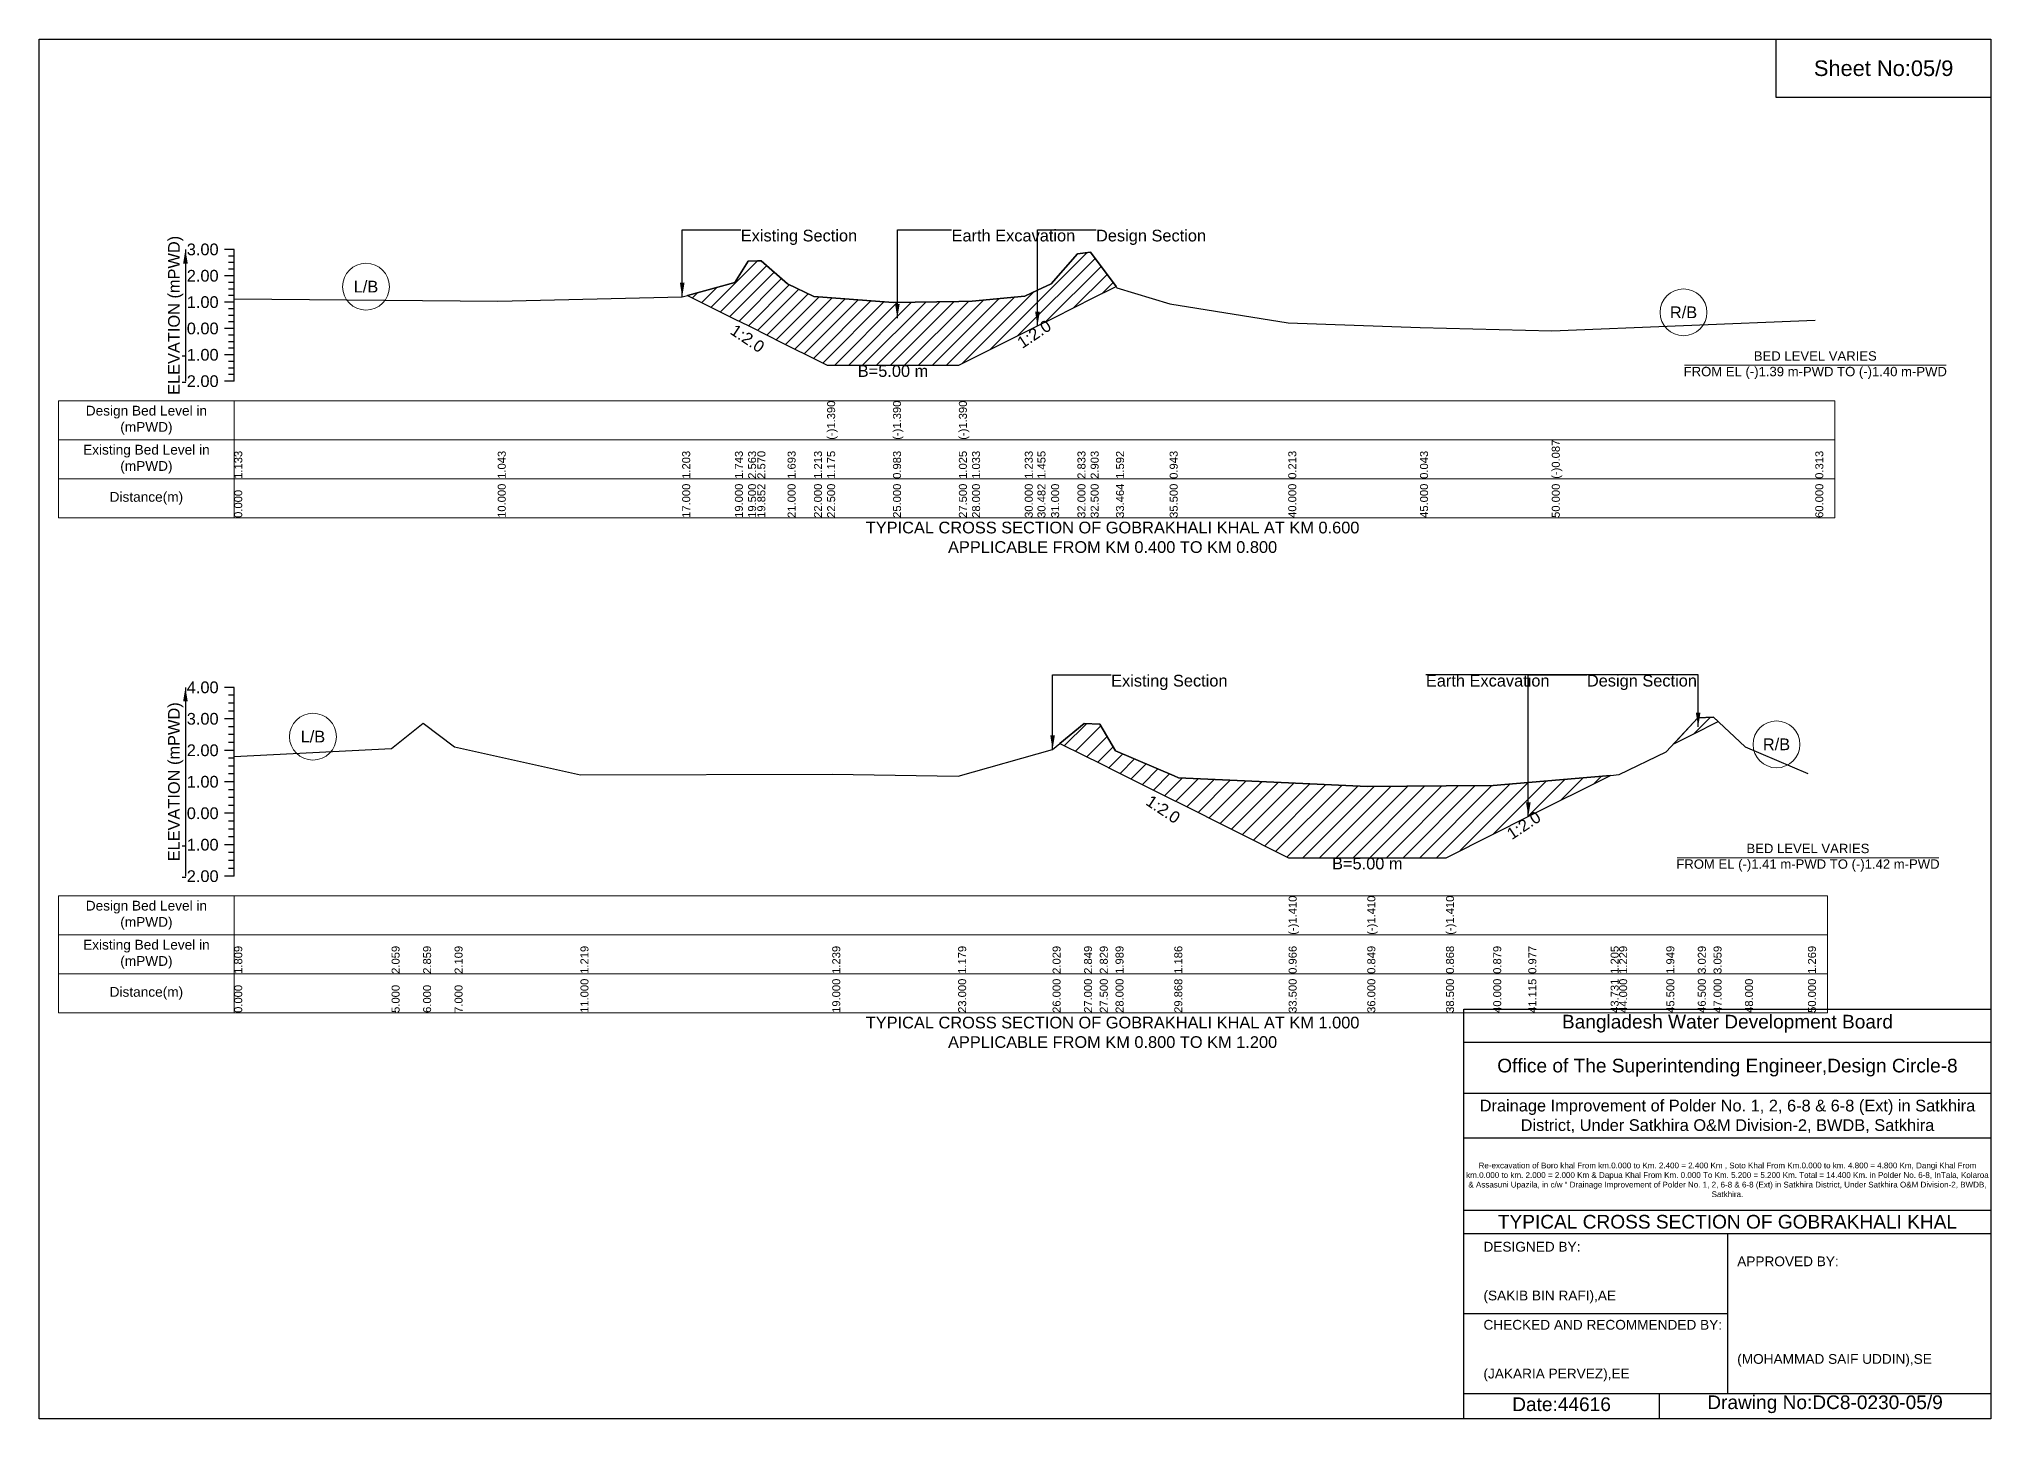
# Model space of a CAD drawing. Header units: inches. Extents: x 91000 to 278000, y -5656 to 20000.
# Drawn here: x 140000 to 148000, y 4344 to 10000 of the extents above; entities that cross this region are included whole.
import ezdxf

# ---------------------------------------------------------------- set-up
doc = ezdxf.new("R2010")
doc.units = ezdxf.units.IN
doc.header["$LTSCALE"] = 7
doc.header["$MEASUREMENT"] = 0
for name, color, linetype, lineweight in [('Cross section Data Border', 7, 'Continuous', 9), ('Cross Section Labels', 7, 'Continuous', 9), ('Existing_Bed_Level for Xsection', 7, 'Continuous', 25)]:
    doc.layers.add(name, color=color, linetype=linetype, lineweight=lineweight)
doc.styles.get("Standard").update_dxf_attribs({"font": 'arial.ttf'})
doc.dimstyles.get("Standard").update_dxf_attribs({"dimtxt": 0.18, "dimasz": 0.18, "dimexe": 0.18, "dimexo": 0.0625, "dimgap": 0.09, "dimtad": 0, "dimtih": 1, "dimtoh": 1, "dimdec": 4, "dimzin": 0, "dimdsep": 46, "dimtxsty": 'Standard', "dimcen": 0.09, "dimadec": 0, "dimazin": 0, "dimtfac": 1, "dimtdec": 4, "dimtofl": 0, "dimtmove": 0, "dimatfit": 3, "dimfxl": 1, "dimtolj": 1, "dimtzin": 0, "dimarcsym": 0})

msp = doc.modelspace()

# ---------------------------------------------------------------- hatches: boundary and pattern name
at = {"layer": 'Existing_Bed_Level for Xsection'}
h = msp.add_hatch(dxfattribs=at)
h.set_pattern_fill('ANSI31', color=256, scale=324, style=0)
h.paths.add_polyline_path([(142658, 8949.3), (142852, 8852.3), (142906, 8825.3), (142944, 8806.3), (142960, 8798.3), (143068, 8744.3), (143176, 8690.3), (143230, 8663.3), (143500, 8663.3), (143770, 8663.3), (143824, 8690.3), (144040, 8798.3), (144092.1, 8824.3), (144148, 8852.3), (144256, 8906.3), (144310, 8933.3), (144414.1, 8985.3), (144310, 9126.9), (144256, 9119.4), (144148, 8996.2), (144092.1, 8970.5), (144040, 8946.6), (143824, 8925), (143770, 8924.1), (143500, 8919.6), (143230, 8940.3), (143176, 8944.4), (143068, 8996.2), (142960, 9091.3), (142944, 9091), (142906, 9090.2), (142852, 9001.6)])
h = msp.add_hatch(dxfattribs=at)
h.set_pattern_fill('ANSI31', color=256, scale=387, style=0)
h.paths.add_polyline_path([(146700.9, 7111.8), (146798.5, 7160.6), (146863, 7192.8), (146882.5, 7202.6), (146863, 7221.1), (146798.5, 7217.2)])
h = msp.add_hatch(dxfattribs=at)
h.set_pattern_fill('ANSI31', color=256, scale=387, style=0)
h.paths.add_polyline_path([(144184.4, 7113.1), (144283, 7063.8), (144347.5, 7031.6), (144412, 6999.3), (144652.9, 6878.9), (144670, 6870.3), (145121.5, 6644.6), (145444, 6644.6), (145766.5, 6644.6), (145960, 6741.3), (146103.9, 6813.3), (146441.3, 6982), (146103.9, 6952.5), (145960, 6939.9), (145766.5, 6938.4), (145444, 6936), (145121.5, 6951.1), (144670, 6972.1), (144652.9, 6979.5), (144412, 7083.1), (144347.5, 7191.4), (144283, 7194)])

# ---------------------------------------------------------------- linework, layer by layer
for points in [[(140000, 10000), (148000, 10000), (148000, 4344), (140000, 4344)], [(147120, 10000), (148000, 10000), (148000, 9760), (147120, 9760)]]:
    msp.add_lwpolyline(points, close=True)
for points in [[(145840, 4344), (145840, 6024), (148000, 6024)], [(145840, 5888), (148000, 5888)], [(145840, 5680), (148000, 5680)], [(145840, 5496), (148000, 5496)], [(145840, 5200), (148000, 5200)], [(145840, 5104), (148000, 5104)], [(146920, 5104), (146920, 4448)], [(145840, 4776), (146920, 4776)], [(145840, 4448), (148000, 4448)], [(146640, 4448), (146640, 4344)]]:
    msp.add_lwpolyline(points)
at = {"layer": 'Cross section Data Border'}
for points in [[(140080, 8517.4), (147360, 8517.4), (147360, 8037.4), (140080, 8037.4)], [(140080, 6488.5), (147330, 6488.5), (147330, 6008.5), (140080, 6008.5)]]:
    msp.add_lwpolyline(points, close=True, dxfattribs=at)
for points in [[(140800, 8517.4), (140800, 8037.4)], [(140080, 8357.4), (147360, 8357.4)], [(140080, 8197.4), (147360, 8197.4)], [(140800, 6488.5), (140800, 6008.5)], [(140080, 6328.5), (147330, 6328.5)], [(140080, 6168.5), (147330, 6168.5)]]:
    msp.add_lwpolyline(points, dxfattribs=at)
at = {"layer": 'Cross Section Labels'}
for points in [[(146744.2, 8663.3), (147815.8, 8663.3)], [(146714.2, 6644.6), (147785.8, 6644.6)]]:
    msp.add_lwpolyline(points, dxfattribs=at)
for centre in [(141340, 8984.9), (146740, 8879.6), (141122.5, 7140.5), (147121, 7108.9)]:
    msp.add_circle(centre, 96, dxfattribs=at)
at = {"layer": 'Existing_Bed_Level for Xsection'}
for points in [[(140800, 9137.4), (140760, 9137.4)], [(140800, 8597.4), (140800, 8705.4), (140800, 8813.4), (140800, 8921.4), (140800, 9029.4), (140800, 9137.4)], [(140800, 8935.8), (141880, 8926), (142636, 8943.3), (142658, 8949.3), (142852, 9001.6), (142906, 9090.2), (142944, 9091), (142960, 9091.3), (143068, 8996.2), (143176, 8944.4), (143230, 8940.3), (143230, 8940.3), (143500, 8919.6), (143500, 8919.6), (143770, 8924.1), (143770, 8924.1), (143824, 8925), (144040, 8946.6), (144092.1, 8970.5), (144148, 8996.2), (144256, 9119.4), (144310, 9126.9), (144414.1, 8985.3), (144418, 8980), (144634, 8915.2), (145120, 8836.4), (145660, 8818), (146200, 8804), (147280, 8847.2)], [(140800, 9110.4), (140776, 9110.4)], [(140800, 9083.4), (140776, 9083.4)], [(140800, 9056.4), (140776, 9056.4)], [(140800, 9029.4), (140760, 9029.4)], [(140800, 9002.4), (140776, 9002.4)], [(140800, 8975.4), (140776, 8975.4)], [(140800, 8921.4), (140760, 8921.4)], [(140800, 8948.4), (140776, 8948.4)], [(140800, 8894.4), (140776, 8894.4)], [(140800, 8813.4), (140760, 8813.4)], [(140800, 8867.4), (140776, 8867.4)], [(140800, 8840.4), (140776, 8840.4)], [(140800, 8786.4), (140776, 8786.4)], [(140800, 8759.4), (140776, 8759.4)], [(140800, 8732.4), (140776, 8732.4)], [(140800, 8705.4), (140760, 8705.4)], [(140800, 8678.4), (140776, 8678.4)], [(140800, 8651.4), (140776, 8651.4)], [(140800, 8597.4), (140760, 8597.4)], [(140800, 8624.4), (140776, 8624.4)], [(140800, 7342.5), (140760, 7342.5)], [(140800, 7310.2), (140776, 7310.2)], [(140800, 6568.5), (140800, 6697.5), (140800, 6826.5), (140800, 6955.5), (140800, 7084.5), (140800, 7213.5), (140800, 7342.5)], [(140800, 7213.5), (140760, 7213.5)], [(140800, 7278), (140776, 7278)], [(140800, 7245.7), (140776, 7245.7)], [(140800, 7059.8), (141445, 7092.1), (141574, 7195.3), (141703, 7098.5), (142219, 6983.7), (143251, 6986.3), (143767, 6978.6), (144154, 7088.2), (144184.4, 7113.1), (144283, 7194), (144347.5, 7191.4), (144412, 7083.1), (144652.9, 6979.5), (144670, 6972.1), (145121.5, 6951.1), (145121.5, 6951.1), (145444, 6936), (145444, 6936), (145766.5, 6938.4), (145766.5, 6938.4), (145960, 6939.9), (146103.9, 6952.5), (146441.3, 6982), (146476, 6985), (146669.5, 7077.9), (146798.5, 7217.2), (146863, 7221.1), (146992, 7098.5), (147250, 6990.2)], [(140800, 7181.2), (140776, 7181.2)], [(140800, 7149), (140776, 7149)], [(140800, 7084.5), (140760, 7084.5)], [(140800, 7116.7), (140776, 7116.7)], [(140800, 7052.2), (140776, 7052.2)], [(140800, 7020), (140776, 7020)], [(140800, 6987.7), (140776, 6987.7)], [(140800, 6955.5), (140760, 6955.5)], [(140800, 6923.2), (140776, 6923.2)], [(140800, 6891), (140776, 6891)], [(140800, 6826.5), (140760, 6826.5)], [(140800, 6858.7), (140776, 6858.7)], [(140800, 6794.2), (140776, 6794.2)], [(140800, 6762), (140776, 6762)], [(140800, 6729.7), (140776, 6729.7)], [(140800, 6697.5), (140760, 6697.5)], [(140800, 6665.2), (140776, 6665.2)], [(140800, 6568.5), (140760, 6568.5)], [(140800, 6633), (140776, 6633)], [(140800, 6600.7), (140776, 6600.7)]]:
    msp.add_lwpolyline(points, dxfattribs=at)
for points in [[(142658, 8949.3), (142658, 8949.3), (142852, 8852.3), (142906, 8825.3), (142944, 8806.3), (142960, 8798.3), (143068, 8744.3), (143176, 8690.3), (143230, 8663.3), (143230, 8663.3), (143500, 8663.3), (143500, 8663.3), (143770, 8663.3), (143770, 8663.3), (143824, 8690.3), (144040, 8798.3), (144092.1, 8824.3), (144148, 8852.3), (144256, 8906.3), (144310, 8933.3), (144414.1, 8985.3), (144414.1, 8985.3), (144414.1, 8985.3), (144310, 9126.9), (144256, 9119.4), (144148, 8996.2), (144092.1, 8970.5), (144040, 8946.6), (143824, 8925), (143770, 8924.1), (143770, 8924.1), (143500, 8919.6), (143500, 8919.6), (143230, 8940.3), (143230, 8940.3), (143176, 8944.4), (143068, 8996.2), (142960, 9091.3), (142944, 9091), (142906, 9090.2), (142852, 9001.6), (142658, 8949.3)], [(146700.9, 7111.8), (146798.5, 7160.6), (146863, 7192.8), (146882.5, 7202.6), (146863, 7221.1), (146798.5, 7217.2)], [(144184.4, 7113.1), (144283, 7063.8), (144347.5, 7031.6), (144412, 6999.3), (144652.9, 6878.9), (144670, 6870.3), (145121.5, 6644.6), (145121.5, 6644.6), (145444, 6644.6), (145444, 6644.6), (145766.5, 6644.6), (145766.5, 6644.6), (145960, 6741.3), (146103.9, 6813.3), (146441.3, 6982), (146103.9, 6952.5), (145960, 6939.9), (145766.5, 6938.4), (145766.5, 6938.4), (145444, 6936), (145444, 6936), (145121.5, 6951.1), (145121.5, 6951.1), (144670, 6972.1), (144652.9, 6979.5), (144412, 7083.1), (144347.5, 7191.4), (144283, 7194)]]:
    msp.add_lwpolyline(points, close=True, dxfattribs=at)

# ---------------------------------------------------------------- texts
at = {"attachment_point": 5}
for s, insert, char_height in [('Sheet No:05/9', (147560, 9880), 64), ('Bangladesh Water Development Board', (146920, 5964), 56), ('Office of The Superintending Engineer,Design Circle-8', (146920, 5784), 56)]:
    msp.add_mtext(s, dxfattribs=dict(at, insert=insert, char_height=char_height))
for s, insert, char_height, width, attachment_point in [('Drainage Improvement of Polder No. 1, 2, 6-8 & 6-8 (Ext) in Satkhira District, Under Satkhira O&M Division-2, BWDB, Satkhira', (146920, 5584), 48, 2240, 5), ('Re-excavation of Boro khal From km.0.000 to Km. 2.400 = 2.400 Km , Soto Khal From Km.0.000 to km. 4.800 = 4.800 Km, Dangi Khal From km.0.000 to km. 2.000 = 2.000 Km & Dapua Khal From Km. 0.000 To Km. 5.200 = 5.200 Km. Total = 14.400 Km. in Polder No. 6-8, InTala, Kolaroa & Assasuni Upazila, in c/w “ Drainage Improvement of Polder No. 1, 2, 6-8 & 6-8 (Ext) in Satkhira District, Under Satkhira O&M Division-2, BWDB, Satkhira.', (146920, 5324), 23.565, 2160, 5), ('TYPICAL CROSS SECTION OF GOBRAKHALI KHAL', (146920, 5152), 56, 2240, 5), ('DESIGNED BY:^J^J^J(SAKIB BIN RAFI),AE', (145920, 4944), 40, 1120, 4), ('APPROVED BY:^J^J^J^J^J^J(MOHAMMAD SAIF UDDIN),SE', (146960, 4784), 40, 1120, 4), ('CHECKED AND RECOMMENDED BY:^J^J^J(JAKARIA PERVEZ),EE', (145920, 4624), 40, 1120, 4), ('Date:44616', (146240, 4404), 56, 1120, 5), ('Drawing No:DC8-0230-05/9', (147320, 4404), 56, 1760, 5)]:
    msp.add_mtext(s, dxfattribs=dict(insert=insert, char_height=char_height, width=width, attachment_point=attachment_point))
at = {"layer": 'Cross section Data Border', "char_height": 40, "width": 640, "attachment_point": 5}
for s, insert in [('Design Bed Level in (mPWD)', (140440, 8437.4)), ('Existing Bed Level in (mPWD)', (140440, 8277.4)), ('Distance(m)', (140440, 8117.4)), ('Design Bed Level in (mPWD)', (140440, 6408.5)), ('Existing Bed Level in (mPWD)', (140440, 6248.5)), ('Distance(m)', (140440, 6088.5))]:
    msp.add_mtext(s, dxfattribs=dict(at, insert=insert))
at = {"layer": 'Cross Section Labels'}
for s, insert, char_height, attachment_point in [('Existing Section', (142876, 9218.4), 48, 1), ('Earth Excavation', (143740, 9218.4), 48, 1), ('Design Section', (144332.1, 9218.4), 48, 1), ('L/B', (141340, 8984.9), 48, 5), ('R/B', (146740, 8879.6), 48, 5), ('BED LEVEL VARIES ^JFROM EL (-)1.39 m-PWD TO (-)1.40 m-PWD', (147280, 8663.3), 38.4, 5), ('B=5.00 m', (143500, 8663.3), 48, 2), ('TYPICAL CROSS SECTION OF GOBRAKHALI KHAL AT KM 0.600^JAPPLICABLE FROM KM 0.400 TO KM 0.800', (144400, 7957.4), 48, 5), ('Existing Section', (144394, 7394.1), 48, 1), ('Earth Excavation', (145684, 7394.1), 48, 1), ('Design Section', (146343.9, 7394.1), 48, 1), ('L/B', (141122.5, 7140.5), 48, 5), ('R/B', (147121, 7108.9), 48, 5), ('B=5.00 m', (145444, 6644.6), 48, 2), ('BED LEVEL VARIES ^JFROM EL (-)1.41 m-PWD TO (-)1.42 m-PWD', (147250, 6644.6), 38.4, 5), ('TYPICAL CROSS SECTION OF GOBRAKHALI KHAL AT KM 1.000^JAPPLICABLE FROM KM 0.800 TO KM 1.200', (144400, 5928.5), 48, 5)]:
    msp.add_mtext(s, dxfattribs=dict(at, insert=insert, char_height=char_height, attachment_point=attachment_point))
at = {"layer": 'Cross Section Labels', "char_height": 48, "attachment_point": 2}
for insert, rotation in [((142917, 8792.8), 326.30993), ((144065.1, 8810.8), 33.69007), ((144620.7, 6862.7), 326.30993), ((146071.6, 6797.2), 33.69007)]:
    msp.add_mtext('1:2.0', dxfattribs=dict(at, insert=insert, rotation=rotation))
at = {"layer": 'Existing_Bed_Level for Xsection', "rotation": 90}
for s, insert, char_height, attachment_point in [('ELEVATION (mPWD)', (140560, 8867.4), 48, 5), ('(-)1.390', (143230, 8357.4), 32.8, 1), ('(-)1.390', (143500, 8357.4), 32.8, 1), ('(-)1.390', (143770, 8357.4), 32.8, 1), ('(-)0.087', (146200, 8197.4), 32.8, 1), ('1.133', (140800, 8197.4), 32.8, 1), ('1.043', (141880, 8197.4), 32.8, 1), ('1.203', (142636, 8197.4), 32.8, 1), ('1.743', (142852, 8197.4), 32.8, 1), ('2.563', (142906, 8197.4), 32.8, 1), ('2.570', (142944, 8197.4), 32.8, 1), ('1.693', (143068, 8197.4), 32.8, 1), ('1.213', (143176, 8197.4), 32.8, 1), ('1.175', (143230, 8197.4), 32.8, 1), ('0.983', (143500, 8197.4), 32.8, 1), ('1.025', (143770, 8197.4), 32.8, 1), ('1.033', (143824, 8197.4), 32.8, 1), ('1.233', (144040, 8197.4), 32.8, 1), ('1.455', (144092.1, 8197.4), 32.8, 1), ('2.833', (144256, 8197.4), 32.8, 1), ('2.903', (144310, 8197.4), 32.8, 1), ('1.592', (144414.1, 8197.4), 32.8, 1), ('0.943', (144634, 8197.4), 32.8, 1), ('0.213', (145120, 8197.4), 32.8, 1), ('0.043', (145660, 8197.4), 32.8, 1), ('0.313', (147280, 8197.4), 32.8, 1), ('10.000', (141880, 8037.4), 32.8, 1), ('17.000', (142636, 8037.4), 32.8, 1), ('19.000', (142852, 8037.4), 32.8, 1), ('19.500', (142906, 8037.4), 32.8, 1), ('19.852', (142944, 8037.4), 32.8, 1), ('21.000', (143068, 8037.4), 32.8, 1), ('22.000', (143176, 8037.4), 32.8, 1), ('22.500', (143230, 8037.4), 32.8, 1), ('25.000', (143500, 8037.4), 32.8, 1), ('27.500', (143770, 8037.4), 32.8, 1), ('28.000', (143824, 8037.4), 32.8, 1), ('30.000', (144040, 8037.4), 32.8, 1), ('30.482', (144092.1, 8037.4), 32.8, 1), ('31.000', (144148, 8037.4), 32.8, 1), ('32.000', (144256, 8037.4), 32.8, 1), ('32.500', (144310, 8037.4), 32.8, 1), ('33.464', (144414.1, 8037.4), 32.8, 1), ('35.500', (144634, 8037.4), 32.8, 1), ('40.000', (145120, 8037.4), 32.8, 1), ('45.000', (145660, 8037.4), 32.8, 1), ('50.000', (146200, 8037.4), 32.8, 1), ('60.000', (147280, 8037.4), 32.8, 1), ('0.000', (140800, 8037.4), 32.8, 1), ('ELEVATION (mPWD)', (140560, 6955.5), 48, 5), ('(-)1.410', (145121.5, 6328.5), 32.8, 1), ('(-)1.410', (145444, 6328.5), 32.8, 1), ('(-)1.410', (145766.5, 6328.5), 32.8, 1), ('1.809', (140800, 6168.5), 32.8, 1), ('2.059', (141445, 6168.5), 32.8, 1), ('2.859', (141574, 6168.5), 32.8, 1), ('2.109', (141703, 6168.5), 32.8, 1), ('1.219', (142219, 6168.5), 32.8, 1), ('1.239', (143251, 6168.5), 32.8, 1), ('1.179', (143767, 6168.5), 32.8, 1), ('2.029', (144154, 6168.5), 32.8, 1), ('2.849', (144283, 6168.5), 32.8, 1), ('2.829', (144347.5, 6168.5), 32.8, 1), ('1.989', (144412, 6168.5), 32.8, 1), ('1.186', (144652.9, 6168.5), 32.8, 1), ('0.966', (145121.5, 6168.5), 32.8, 1), ('0.849', (145444, 6168.5), 32.8, 1), ('0.868', (145766.5, 6168.5), 32.8, 1), ('0.879', (145960, 6168.5), 32.8, 1), ('0.977', (146103.9, 6168.5), 32.8, 1), ('1.205', (146441.3, 6168.5), 32.8, 1), ('1.229', (146476, 6168.5), 32.8, 1), ('1.949', (146669.5, 6168.5), 32.8, 1), ('3.029', (146798.5, 6168.5), 32.8, 1), ('3.059', (146863, 6168.5), 32.8, 1), ('1.269', (147250, 6168.5), 32.8, 1), ('0.000', (140800, 6008.5), 32.8, 1), ('5.000', (141445, 6008.5), 32.8, 1), ('6.000', (141574, 6008.5), 32.8, 1), ('7.000', (141703, 6008.5), 32.8, 1), ('11.000', (142219, 6008.5), 32.8, 1), ('19.000', (143251, 6008.5), 32.8, 1), ('23.000', (143767, 6008.5), 32.8, 1), ('26.000', (144154, 6008.5), 32.8, 1), ('27.000', (144283, 6008.5), 32.8, 1), ('27.500', (144347.5, 6008.5), 32.8, 1), ('28.000', (144412, 6008.5), 32.8, 1), ('29.868', (144652.9, 6008.5), 32.8, 1), ('33.500', (145121.5, 6008.5), 32.8, 1), ('36.000', (145444, 6008.5), 32.8, 1), ('38.500', (145766.5, 6008.5), 32.8, 1), ('40.000', (145960, 6008.5), 32.8, 1), ('41.115', (146103.9, 6008.5), 32.8, 1), ('43.731', (146441.3, 6008.5), 32.8, 1), ('44.000', (146476, 6008.5), 32.8, 1), ('45.500', (146669.5, 6008.5), 32.8, 1), ('46.500', (146798.5, 6008.5), 32.8, 1), ('47.000', (146863, 6008.5), 32.8, 1), ('48.000', (146992, 6008.5), 32.8, 1), ('50.000', (147250, 6008.5), 32.8, 1)]:
    msp.add_mtext(s, dxfattribs=dict(at, insert=insert, char_height=char_height, attachment_point=attachment_point))
at = {"layer": 'Existing_Bed_Level for Xsection', "char_height": 48, "attachment_point": 6}
for s, insert in [('3.00', (140736, 9137.4)), ('2.00', (140736, 9029.4)), ('1.00', (140736, 8921.4)), ('0.00', (140736, 8813.4)), ('-1.00', (140736, 8705.4)), ('-2.00', (140736, 8597.4)), ('4.00', (140736, 7342.5)), ('3.00', (140736, 7213.5)), ('2.00', (140736, 7084.5)), ('1.00', (140736, 6955.5)), ('0.00', (140736, 6826.5)), ('-1.00', (140736, 6697.5)), ('-2.00', (140736, 6568.5))]:
    msp.add_mtext(s, dxfattribs=dict(at, insert=insert))

# ---------------------------------------------------------------- leaders
at = {"layer": 'Cross Section Labels', "annotation_type": 0, "has_hookline": 1}
for points, hookline_direction, text_width in [([(142636, 8943.3), (142636, 9218.4), (142875.9, 9218.4)], 0, 467.2), ([(143517.8, 8856.5), (143517.8, 9218.4), (143739.9, 9218.4)], 0, 497), ([(144092.1, 8824.3), (144092.1, 9218.4), (144332, 9218.4)], 0, 441.2), ([(144154, 7088.2), (144154, 7394.1), (144393.9, 7394.1)], 0, 467.2), ([(146799.9, 7181.2), (146799.9, 7394.1), (145684.1, 7394.1)], 1, 497), ([(146103.9, 6813.3), (146103.9, 7394.1), (146343.8, 7394.1)], 0, 441.2)]:
    msp.add_leader(points, dimstyle='Standard', override={"dimasz": 57.6}, dxfattribs=dict(at, hookline_direction=hookline_direction, text_width=text_width))
at = {"layer": 'Existing_Bed_Level for Xsection'}
for points in [[(140600, 9137.4), (140600, 8597.4)], [(140600, 7342.5), (140600, 6568.5)]]:
    msp.add_leader(points, dimstyle='Standard', override={"dimasz": 57.6}, dxfattribs=at)

doc.saveas('drawing.dxf')
